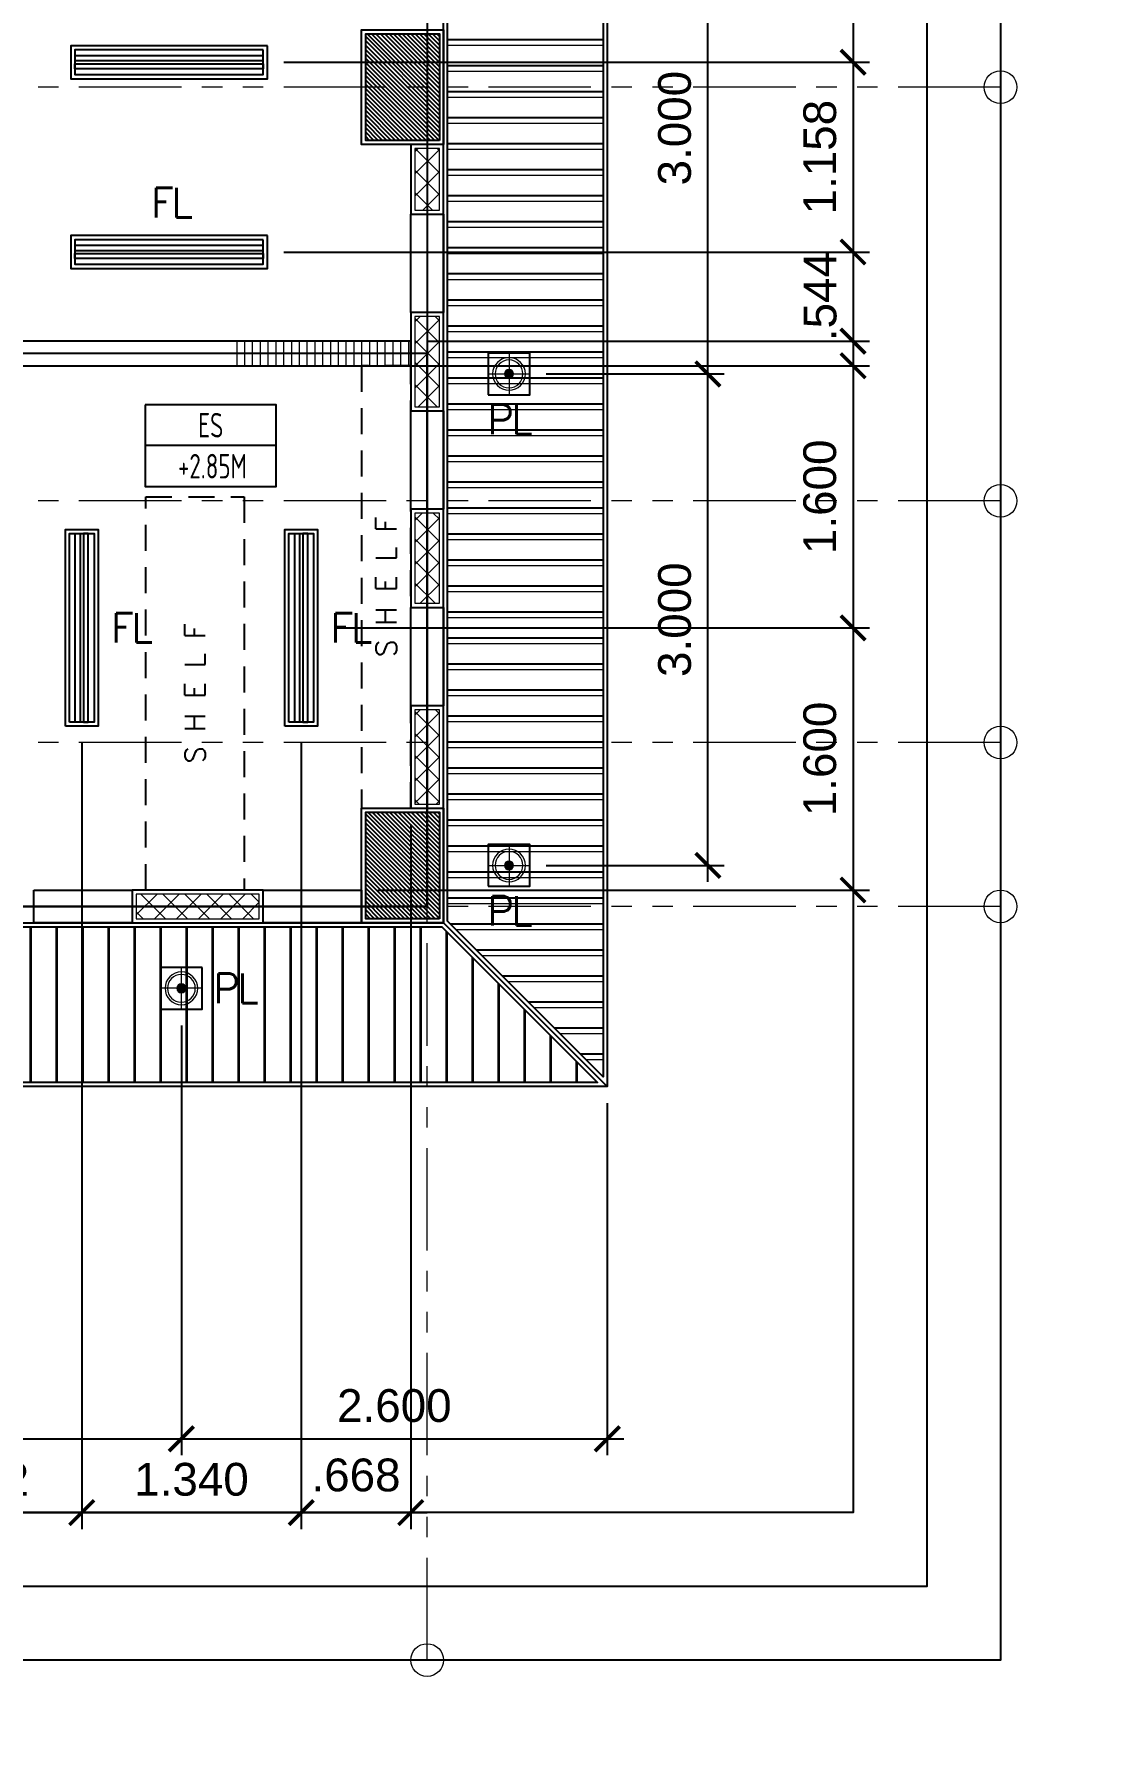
# Model space of a CAD drawing. Header units: metres. Extents: x -12400 to 1, y 0 to 106422.
# Drawn here: x -12139.35 to -12132.93, y 106331.7 to 106342.06 of the extents above; entities that cross this region are included whole.
import ezdxf
from ezdxf.enums import TextEntityAlignment as Align

# ---------------------------------------------------------------- set-up
doc = ezdxf.new("R2010")
doc.units = ezdxf.units.M
doc.header["$PDMODE"] = 35
doc.linetypes.add('HIDDEN2', pattern=[4.762499999999999, 3.175, -1.5875])
doc.linetypes.add('PHANTOM2', pattern=[1.25, 0.625, -0.125, 0.125, -0.125, 0.125, -0.125])
for name, color, linetype, lineweight in [('0.1', 1, 'Continuous', 9), ('A-DIM-100', 8, 'Continuous', 0), ('DIM 001', 251, 'Continuous', 13), ('FURN', 8, 'Continuous', 5), ('HATCH', 250, 'Continuous', 5), ('LAYOUT', 1, 'Continuous', 20), ('LF 001', 51, 'Continuous', 20)]:
    doc.layers.add(name, color=color, linetype=linetype, lineweight=lineweight)
for name, color, linetype in [('C-SCHED', 1, 'Continuous'), ('E_FIX_LIGHT1', 2, 'Continuous'), ('lighting', 1, 'Continuous'), ('stone', 15, 'Continuous'), ('txt', 2, 'Continuous'), ('WALL', 7, 'Continuous')]:
    doc.layers.add(name, color=color, linetype=linetype)
doc.layers.add('GUIDELINES', color=206, linetype='Continuous', plot=False)
doc.styles.add('architxt', font='architxt.shx', dxfattribs={"width": 0.8})
doc.styles.add('DIMTXT-100', font='arial.ttf')
doc.styles.add('swis721', font='swiss.ttf')
doc.styles.add('T.25', font='romans.shx', dxfattribs={"height": 0.2})
doc.dimstyles.new('D-100', dxfattribs={"dimtxt": 0.2, "dimasz": 0.15, "dimexe": 0.1, "dimexo": 0.1, "dimgap": 0.1, "dimtad": 1, "dimdec": 3, "dimzin": 4, "dimdsep": 46, "dimtxsty": 'DIMTXT-100', "dimblk": 'ARCHTICK', "dimcen": 0.2, "dimdle": 0.1, "dimclrd": 8, "dimclre": 8, "dimclrt": 2, "dimadec": 0, "dimazin": 1, "dimtfac": 1, "dimtdec": 3, "dimtofl": 0, "dimtmove": 2, "dimatfit": 3, "dimfxl": 1, "dimarcsym": 0})
doc.dimstyles.new('DIM 200', dxfattribs={"dimtxt": 200, "dimasz": 1, "dimexe": 0, "dimexo": 40, "dimgap": 50, "dimtad": 1, "dimtoh": 1, "dimdec": 0, "dimlfac": 2, "dimtxsty": 'swis721', "dimblk": 'CIR', "dimcen": 0, "dimclrd": 155, "dimclre": 155, "dimclrt": 4, "dimadec": 0, "dimazin": 0, "dimtfac": 1, "dimtdec": 0, "dimtix": 1, "dimtmove": 1, "dimatfit": 3, "dimldrblk": 'CIR', "dimfxl": 0, "dimarcsym": 0})

# ---------------------------------------------------------------- blocks, each defined once
blk = doc.blocks.new('CIR')
at = {"color": 4}
blk.add_circle((0, 0), 50, dxfattribs=at)
blk = doc.blocks.new('A$C1B753C5A')
at = {"layer": 'WALL'}
h = blk.add_hatch(dxfattribs=at)
h.set_pattern_fill('ANSI31', color=250, scale=0.15)
h.set_pattern_definition([(45, (-1494.388102653662, 303.0677240852394), (-0.01325825214724777, 0.01325825214724777), [])])
h.paths.add_polyline_path([(0.4750000000001364, 0.6749999999999545), (0.02500000000009089, 0.6749999999999545), (0.02500000000009095, 0.02499999999997721), (0.4750000000001364, 0.02499999999997721)])
at = {"color": 7}
blk.add_lwpolyline([(0, 0), (0.5000000000002274, 0), (0.5000000000002274, 0.6999999999999318), (0, 0.6999999999999318)], close=True, dxfattribs=at)
at = {"layer": 'stone', "color": 5}
blk.add_lwpolyline([(0.02500000000009095, 0.02499999999997726), (0.4750000000001364, 0.02499999999997726), (0.4750000000001364, 0.6749999999999545), (0.02500000000009095, 0.6749999999999545)], close=True, dxfattribs=at)
blk = doc.blocks.new('COLUMNS2F')
at = {"xscale": -1}
for p in [(-12136.85441529414, 106330.3999565114), (-12136.85441529414, 106325.6499565114)]:
    blk.add_blockref('A$C1B753C5A', p, dxfattribs=at)
blk = doc.blocks.new('*U299')
at = {"layer": 'HATCH'}
h = blk.add_hatch(dxfattribs=at)
h.set_pattern_fill('ANSI37', color=256, scale=0.03, angle=-180)
h.set_pattern_definition([(225, (-0.4625000007007547, 0), (0.06735192090801863, -0.06735192090801868), []), (314.9999999999999, (-0.4625000007007547, 0), (0.06735192090801868, 0.06735192090801861), [])])
h.paths.add_polyline_path([(0.02500000000873115, 0.1749999999883585), (0.02500000000873115, 0.02499999999417923), (0.5999999993047023, 0.02499999999417923), (0.5999999993047023, 0.1749999999883585)])
blk.add_lwpolyline([(0, 0.1999999999825377), (0, 0), (0.6249999992988815, 0), (0.6249999992988815, 0.1999999999825377)], close=True)
blk.add_lwpolyline([(0.02500000000873115, 0.1749999999883585), (0.02500000000873115, 0.02499999999417923), (0.5999999993047023, 0.02499999999417923), (0.5999999993047023, 0.1749999999883585)], close=True, dxfattribs=at)
blk = doc.blocks.new('*U1203')
at = {"layer": 'HATCH'}
h = blk.add_hatch(dxfattribs=at)
h.set_pattern_fill('ANSI31', color=256, scale=0.015, angle=45)
h.set_pattern_definition([(90, (12098.72419102858, -106406.4165946045), (-0.04762500000000001, 0), [])])
h.paths.add_polyline_path([(6.362500000072032, 0.1499999999796273), (6.362500000072032, 0), (7.450000000071668, 0), (7.450000000071668, 0.1499999999796273)])
at = {"color": 3}
blk.add_lwpolyline([(7.450000000071668, 0), (7.450000000071668, 0.1499999999796273), (0, 0.1499999999796273), (0, 0)], close=True, dxfattribs=at)
blk = doc.blocks.new('*U1775')
at = {"layer": 'HATCH'}
h = blk.add_hatch(dxfattribs=at)
h.set_pattern_fill('ANSI37', color=256, scale=0.03, angle=-180)
h.set_pattern_definition([(225, (-0.2874999999911887, 0), (0.06735192090801863, -0.06735192090801868), []), (314.9999999999999, (-0.2874999999911887, 0), (0.06735192090801868, 0.06735192090801861), [])])
h.paths.add_polyline_path([(0.02500000000873115, 0.1749999999883585), (0.02500000000873115, 0.02499999999417923), (0.7750000000142683, 0.02499999999417923), (0.7750000000142683, 0.1749999999883585)])
blk.add_lwpolyline([(0, 0.1999999999825377), (0, 0), (0.8000000000084475, 0), (0.8000000000084475, 0.1999999999825377)], close=True)
blk.add_lwpolyline([(0.02500000000873115, 0.1749999999883585), (0.02500000000873115, 0.02499999999417923), (0.7750000000142683, 0.02499999999417923), (0.7750000000142683, 0.1749999999883585)], close=True, dxfattribs=at)
blk = doc.blocks.new('*U1770')
at = {"layer": 'HATCH'}
h = blk.add_hatch(dxfattribs=at)
h.set_pattern_fill('ANSI37', color=256, scale=0.03, angle=-180)
h.set_pattern_definition([(225, (-0.4875000000051728, 0), (0.06735192090801863, -0.06735192090801868), []), (314.9999999999999, (-0.4875000000051728, 0), (0.06735192090801868, 0.06735192090801861), [])])
h.paths.add_polyline_path([(0.02500000000873115, 0.1749999999883585), (0.02500000000873115, 0.02499999999417923), (0.5750000000002842, 0.02499999999417923), (0.5750000000002842, 0.1749999999883585)])
blk.add_lwpolyline([(0, 0.1999999999825377), (0, 0), (0.5999999999944634, 0), (0.5999999999944634, 0.1999999999825377)], close=True)
blk.add_lwpolyline([(0.02500000000873115, 0.1749999999883585), (0.02500000000873115, 0.02499999999417923), (0.5750000000002842, 0.02499999999417923), (0.5750000000002842, 0.1749999999883585)], close=True, dxfattribs=at)
blk = doc.blocks.new('*U1765')
at = {"layer": 'HATCH'}
h = blk.add_hatch(dxfattribs=at)
h.set_pattern_fill('ANSI37', color=256, scale=0.03, angle=-180)
h.set_pattern_definition([(225, (-0.6624999999845038, 0), (0.06735192090801863, -0.06735192090801868), []), (314.9999999999999, (-0.6624999999845038, 0), (0.06735192090801868, 0.06735192090801861), [])])
h.paths.add_polyline_path([(0.02500000000873115, 0.1749999999883585), (0.02500000000873115, 0.02499999999417923), (0.4000000000209532, 0.02499999999417923), (0.4000000000209532, 0.1749999999883585)])
blk.add_lwpolyline([(0, 0.1999999999825377), (0, 0), (0.4250000000151324, 0), (0.4250000000151324, 0.1999999999825377)], close=True)
blk.add_lwpolyline([(0.02500000000873115, 0.1749999999883585), (0.02500000000873115, 0.02499999999417923), (0.4000000000209532, 0.02499999999417923), (0.4000000000209532, 0.1749999999883585)], close=True, dxfattribs=at)
blk = doc.blocks.new('A$Ce30c4869')
at = {"color": 1}
for points in [[(27.00000000001637, 5.32499999931315), (27.19999999999891, 5.32499999931315), (27.19999999999891, 4.724999999321881), (27.00000000001637, 4.724999999321881)], [(27, 4.124999999330612), (27.20000000002256, 4.124999999330612), (27.20000000002256, 3.524999999310239), (27, 3.524999999310239)], [(26.99999999999818, 2.92499999931897), (27.19999999999891, 2.92499999931897), (27.19999999999891, 2.324999999254942), (26.99999999999818, 2.324999999254942)], [(24.70000000004984, 1.19999999999709), (25.29999999996471, 1.19999999999709), (25.29999999996471, 0.9999999999854481), (24.70000000004984, 0.9999999999854481)], [(26.09999999999127, 1.199999999982538), (26.69999999999891, 1.199999999982538), (26.69999999999891, 1), (26.09999999999127, 1)]]:
    blk.add_lwpolyline(points, close=True, dxfattribs=at)
at = {"layer": 'GUIDELINES'}
for points in [[(1.100000000000364, 19.60000000000582), (10.10000000000036, 19.60000000000582), (10.10000000000036, 18.90000000000873), (18.10000000000036, 18.90000000000873), (18.10000000000036, 19.60000000000582), (27.10000000000036, 19.60000000000582), (27.10000000000036, 1.100000000005821), (18.10000000000036, 1.100000000005821), (18.10000000000036, 2.100000000122236), (10.10000000000036, 2.100000000122236), (10.10000000000036, 1.100000000005821), (1.100000000000364, 1.100000000005821)], [(18.10000000000036, 4.475000000005821), (18.10000000000036, 2.099999999991269), (12.95000000000073, 2.099999999991269), (12.95000000000073, 6.374999999985448), (18.10000000000036, 6.374999999985448), (18.10000000000036, 10.62499999998545), (27.10000000000036, 10.62499999998545), (27.10000000000036, 4.475000000005821)], [(27.10000000000036, 4.475000000005821), (27.10000000000036, 4.475000000005821), (27.10000000000036, 4.475000000005821), (18.09999999994579, 4.475000000005821), (18.10000000000036, 1.099999999991269), (27.10000000002947, 1.099999999991269)]]:
    blk.add_lwpolyline(points, close=True, dxfattribs=at)
for name, p in [('COLUMNS2F', (12164.05441529414, -106324.6499565114)), ('*U1203', (19.54999999994652, 4.399999999994179)), ('*U1775', (25.2999999999829, 1))]:
    blk.add_blockref(name, p)
at = {"rotation": 90}
for name, p in [('*U1765', (27.19999999999891, 5.32499999931315)), ('*U1770', (27.19999999999891, 4.124999999272404)), ('*U1770', (27.20000000002256, 2.924999999260763)), ('*U299', (27.19999999999891, 1.699999999953434))]:
    blk.add_blockref(name, p, dxfattribs=at)
blk = doc.blocks.new('LEDPENDANTLT')
at = {"color": 1}
for points in [[(0, 0.1999999999970896), (1.200000000000728, 0.1999999999970896), (1.200000000000728, 0), (0, 0)], [(0.02499999999417923, 0.1750000000029104), (1.175000000006548, 0.1750000000029104), (1.175000000006548, 0.02499999999417923), (0.02499999999417923, 0.02499999999417923)]]:
    blk.add_lwpolyline(points, close=True, dxfattribs=at)
at = {"color": 2}
for points in [[(1.174999999995634, 0.1100000000005821), (0.02499999999417923, 0.1100000000005821), (0.02499999999417923, 0.1399999999994179), (1.174999999995634, 0.1399999999994179)], [(1.174999999995634, 0.09000000001105946), (0.02499999999417923, 0.09000000001105946), (0.02499999999417923, 0.06000000001222361), (1.174999999995634, 0.06000000001222361)]]:
    blk.add_lwpolyline(points, close=True, dxfattribs=at)
blk = doc.blocks.new('L1')
at = {"layer": 'LF 001', "lineweight": 20, "ltscale": 1500}
h = blk.add_hatch(color=256, dxfattribs=at)
edge = h.paths.add_edge_path()
edge.add_arc((1.13686837721616e-13, -1.13686837721616e-13), 0.0318958546358772, 0, 360)
at = {"layer": 'LF 001', "color": 76, "lineweight": 18, "ltscale": 1500}
for points in [[(1.13686837721616e-13, 0.1499999999997499), (1.13686837721616e-13, -0.1500000000000909)], [(-0.1499999999999773, -1.13686837721616e-13), (0.1500000000000909, -1.13686837721616e-13)]]:
    blk.add_lwpolyline(points, dxfattribs=at)
at = {"layer": 'LF 001', "ltscale": 1500}
blk.add_lwpolyline([(-0.09999999999990905, -1.13686837721616e-13, -1), (0.1000000000000227, -1.13686837721616e-13, -1)], format="xyb", close=True, dxfattribs=at)
at = {"layer": 'LF 001', "lineweight": 20, "ltscale": 1500}
blk.add_circle((1.13686837721616e-13, -1.13686837721616e-13), 0.0318958546358772, dxfattribs=at)
blk = doc.blocks.new('LO')
at = {"layer": 'LAYOUT', "xscale": 1000, "yscale": 1000, "zscale": 1000}
blk.add_blockref('L1', (0, 0), dxfattribs=at)
blk = doc.blocks.new('*U1960')
at = {"layer": 'LF 001', "ltscale": 1500}
blk.add_circle((0, -3.995415109869782e-14), 0.0998520709958535, dxfattribs=at)
at = {"layer": 'lighting', "xscale": 0.0008492979043710491, "yscale": 0.0008492979043710491, "zscale": 0.0008492979043710491}
blk.add_blockref('LO', (0, -3.995415109869782e-14), dxfattribs=at)
blk = doc.blocks.new('A$C1aea4ed3')
h = blk.add_hatch()
h.set_pattern_fill('ANSI31', color=8, scale=0.05, angle=135)
h.set_pattern_definition([(180, (12129.21296792572, -106290.2629166174), (-1.387778780781446e-17, -0.15875), [])])
h.paths.add_polyline_path([(27.22499999999491, 19.68964466091711), (28.17500000000655, 20.63964466092875), (28.17500000000655, 0.06035533903923351), (27.22499999999127, 1.010355339050875)])
h = blk.add_hatch()
h.set_pattern_fill('ANSI31', color=8, scale=0.05, angle=45)
h.set_pattern_definition([(90, (12129.21296792572, -106290.2629166174), (-0.15875, 0), [])])
h.paths.add_polyline_path([(18.02499999999418, 0.9750000000058208), (27.18964466094076, 0.9749999999912689), (28.13964466095422, 0.02499999999417923), (18.02499999999418, 0.02499999999417923)])
at = {"color": 1}
for points in [[(27.20000000000073, 19.69999999999709), (28.20000000000073, 20.69999999999709), (28.20000000000073, 1.455191522836685e-11), (27.19999999999709, 1)], [(27.47260531433494, 4.222605314353132), (27.7273946856476, 4.22260531433858), (27.7273946856476, 4.477394685629406), (27.47260531433494, 4.477394685643958)], [(27.47260531433494, 1.222605314353132), (27.7273946856476, 1.22260531433858), (27.7273946856476, 1.477394685629406), (27.47260531433494, 1.477394685643958)], [(25.72739468565487, 0.727394685629406), (25.47260531434222, 0.7273946856439579), (25.47260531434222, 0.4726053143531317), (25.72739468565487, 0.4726053143385798)]]:
    blk.add_lwpolyline(points, close=True, dxfattribs=at)
at = {"color": 8}
for points in [[(27.22499999999491, 19.68964466093166), (28.17500000000655, 20.6396446609433), (28.17500000000655, 0.06035533905378543), (27.22499999999127, 1.010355339065427)], [(27.22499999999491, 19.68964466091711), (28.17500000000655, 20.63964466092875), (28.17500000000655, 0.06035533903923351), (27.22499999999127, 1.010355339050875)], [(18.02499999999418, 0.9750000000203727), (27.18964466094076, 0.9750000000058208), (28.13964466095422, 0.02500000000873115), (18.02499999999418, 0.02500000000873115)], [(18.02499999999418, 0.9750000000058208), (27.18964466094076, 0.9749999999912689), (28.13964466095422, 0.02499999999417923), (18.02499999999418, 0.02499999999417923)]]:
    blk.add_lwpolyline(points, close=True, dxfattribs=at)
at = {"color": 1, "linetype": 'HIDDEN2', "ltscale": 0.05}
for points in [[(27, 4.400000000023283), (26.69999999999891, 4.400000000023283), (26.69999999999891, 1.700000000011642), (27, 1.700000000011642)], [(25.38374999996631, 3.600000000005821), (25.98374999996668, 3.600000000005821), (25.98374999996668, 1.19999999999709), (25.38374999996631, 1.19999999999709)]]:
    blk.add_lwpolyline(points, close=True, dxfattribs=at)
at = {"color": 1}
blk.add_lwpolyline([(18, 1), (27.19999999999709, 0.9999999999854481), (28.20000000000073, 0), (18, 0), (18, 1)], dxfattribs=at)
at = {"xscale": -1}
for p in [(26.12500000000364, 6.152000000001863), (26.12500000000364, 4.994000000006054)]:
    blk.add_blockref('LEDPENDANTLT', p, dxfattribs=at)
at = {"rotation": 90}
for p in [(25.09187499998188, 2.200000000040745), (26.43187499999294, 2.200000000040745)]:
    blk.add_blockref('LEDPENDANTLT', p, dxfattribs=at)
at = {"layer": 'E_FIX_LIGHT1'}
for p, xscale, rotation in [((27.59999999999127, 4.349999999991269), -1.000000000000003, 90), ((27.59999999999127, 1.349999999991269), -1.000000000000003, 90), ((25.59999999999854, 0.5999999999912689), -1, 270)]:
    blk.add_blockref('*U1960', p, dxfattribs=dict(at, xscale=xscale, rotation=rotation))
at = {"layer": '0.1', "color": 2, "char_height": 0.125, "attachment_point": 5, "rotation": 89.99999999999993, "style": 'T.25'}
for insert in [(26.8497144052144, 3.050000000017462), (25.68346440517962, 2.400000000008731)]:
    blk.add_mtext_dynamic_manual_height_columns('{\\C3;S H E L F}', width=1.286489697929028, gutter_width=1, heights=[0], dxfattribs=dict(at, insert=insert))
at = {"layer": 'txt', "color": 6, "linetype": 'Continuous', "char_height": 0.18, "attachment_point": 5, "style": 'T.25'}
for s, insert in [('{\\T0.9;FL}', (25.53629394048403, 5.395632218031096)), ('{\\T0.9;PL}', (27.59999999999127, 4.072605314344401)), ('{\\T0.9;FL}', (25.29187499998261, 2.800000000032014)), ('{\\T0.9;FL}', (26.63187499999367, 2.800000000032014)), ('{\\T0.9;PL}', (27.59999999999127, 1.072605314344401)), ('{\\T0.9;PL}', (25.9273946856556, 0.5999999999767169))]:
    blk.add_mtext_dynamic_manual_height_columns(s, width=0.6453045245441018, gutter_width=0.001, heights=[0], dxfattribs=dict(at, insert=insert))
blk = doc.blocks.new('_ArchTick')
at = {"color": 0, "linetype": 'ByBlock', "const_width": 0.15}
blk.add_lwpolyline([(-0.5, -0.5), (0.5, 0.5)], dxfattribs=at)
blk = doc.blocks.new('*D1273')
at = {"layer": 'DEFPOINTS', "color": 0, "transparency": 16777216}
for p in [(-12137.92941563763, 106343.0465394433), (-12137.92941563763, 106341.8885394433), (-12134.35441563765, 106341.8885394433)]:
    blk.add_point(p, dxfattribs=at)
at = {"layer": 'DIM 001', "color": 8, "lineweight": -2, "transparency": 16777216}
for p, q in [((-12134.35441563765, 106343.1465394433), (-12134.35441563765, 106341.7885394433)), ((-12137.82941563763, 106343.0465394433), (-12134.25441563765, 106343.0465394433)), ((-12137.82941563763, 106341.8885394433), (-12134.25441563765, 106341.8885394433))]:
    blk.add_line(p, q, dxfattribs=at)
at = {"layer": 'DIM 001', "color": 8, "lineweight": -2, "transparency": 16777216, "xscale": 0.15, "yscale": 0.15, "zscale": 0.15}
for p, rotation in [((-12134.35441563765, 106343.0465394433), 90), ((-12134.35441563765, 106341.8885394433), 270)]:
    blk.add_blockref('_ArchTick', p, dxfattribs=dict(at, rotation=rotation))
at = {"layer": 'DIM 001', "color": 2, "transparency": 16777216, "insert": (-12134.55653023517, 106342.4675394432), "char_height": 0.2, "attachment_point": 5, "rotation": 90, "style": 'DIMTXT-100'}
blk.add_mtext('1.158', dxfattribs=at)
blk = doc.blocks.new('*D1274')
at = {"layer": 'DEFPOINTS', "color": 0, "transparency": 16777216}
for p in [(-12137.92941563763, 106341.8885394433), (-12137.92941563763, 106340.7305394433), (-12134.35441563765, 106340.7305394433)]:
    blk.add_point(p, dxfattribs=at)
at = {"layer": 'DIM 001', "color": 8, "lineweight": -2, "transparency": 16777216}
for p, q in [((-12134.35441563765, 106341.9885394433), (-12134.35441563765, 106340.6305394433)), ((-12137.82941563763, 106341.8885394433), (-12134.25441563765, 106341.8885394433)), ((-12137.82941563763, 106340.7305394433), (-12134.25441563765, 106340.7305394433))]:
    blk.add_line(p, q, dxfattribs=at)
at = {"layer": 'DIM 001', "color": 8, "lineweight": -2, "transparency": 16777216, "xscale": 0.15, "yscale": 0.15, "zscale": 0.15}
for p, rotation in [((-12134.35441563765, 106341.8885394433), 90), ((-12134.35441563765, 106340.7305394433), 270)]:
    blk.add_blockref('_ArchTick', p, dxfattribs=dict(at, rotation=rotation))
at = {"layer": 'DIM 001', "color": 2, "transparency": 16777216, "insert": (-12134.55653023516, 106341.3095394432), "char_height": 0.2, "attachment_point": 5, "rotation": 90, "style": 'DIMTXT-100'}
blk.add_mtext('1.158', dxfattribs=at)
blk = doc.blocks.new('*D1275')
at = {"layer": 'DEFPOINTS', "color": 0, "transparency": 16777216}
for p in [(-12137.92941563763, 106340.7305394433), (-12137.05441563762, 106340.1865394432), (-12134.35441563766, 106340.1865394432)]:
    blk.add_point(p, dxfattribs=at)
at = {"layer": 'DIM 001', "color": 8, "lineweight": -2, "transparency": 16777216}
for p, q in [((-12134.35441563766, 106340.8305394433), (-12134.35441563766, 106340.0865394432)), ((-12137.82941563763, 106340.7305394433), (-12134.25441563766, 106340.7305394433)), ((-12136.95441563762, 106340.1865394432), (-12134.25441563766, 106340.1865394432))]:
    blk.add_line(p, q, dxfattribs=at)
at = {"layer": 'DIM 001', "color": 8, "lineweight": -2, "transparency": 16777216, "xscale": 0.15, "yscale": 0.15, "zscale": 0.15}
for p, rotation in [((-12134.35441563766, 106340.7305394433), 90), ((-12134.35441563766, 106340.1865394432), 270)]:
    blk.add_blockref('_ArchTick', p, dxfattribs=dict(at, rotation=rotation))
at = {"layer": 'DIM 001', "color": 2, "transparency": 16777216, "insert": (-12134.55441563763, 106340.4585394432), "char_height": 0.2, "attachment_point": 5, "rotation": 90, "style": 'DIMTXT-100'}
blk.add_mtext('.544', dxfattribs=at)
blk = doc.blocks.new('*D1289')
at = {"layer": 'DEFPOINTS', "color": 0, "transparency": 16777216}
for p in [(-12137.35441563764, 106340.0365394433), (-12137.62254063765, 106338.4365394433), (-12134.35441563766, 106338.4365394433)]:
    blk.add_point(p, dxfattribs=at)
at = {"layer": 'DIM 001', "color": 8, "lineweight": -2, "transparency": 16777216}
for p, q in [((-12134.35441563766, 106340.1365394433), (-12134.35441563766, 106338.3365394433)), ((-12137.25441563764, 106340.0365394433), (-12134.25441563766, 106340.0365394433)), ((-12137.52254063764, 106338.4365394433), (-12134.25441563766, 106338.4365394433))]:
    blk.add_line(p, q, dxfattribs=at)
at = {"layer": 'DIM 001', "color": 8, "lineweight": -2, "transparency": 16777216, "xscale": 0.15, "yscale": 0.15, "zscale": 0.15}
for p, rotation in [((-12134.35441563766, 106340.0365394433), 90), ((-12134.35441563766, 106338.4365394433), 270)]:
    blk.add_blockref('_ArchTick', p, dxfattribs=dict(at, rotation=rotation))
at = {"layer": 'DIM 001', "color": 2, "transparency": 16777216, "insert": (-12134.55653023517, 106339.2365394433), "char_height": 0.2, "attachment_point": 5, "rotation": 90, "style": 'DIMTXT-100'}
blk.add_mtext('1.600', dxfattribs=at)
blk = doc.blocks.new('*D1290')
at = {"layer": 'DEFPOINTS', "color": 0, "transparency": 16777216}
for p in [(-12137.62254063765, 106338.4365394433), (-12137.35441563764, 106336.8365394432), (-12134.35441563767, 106336.8365394432)]:
    blk.add_point(p, dxfattribs=at)
at = {"layer": 'DIM 001', "color": 8, "lineweight": -2, "transparency": 16777216}
for p, q in [((-12134.35441563767, 106338.5365394433), (-12134.35441563767, 106336.7365394432)), ((-12137.52254063764, 106338.4365394433), (-12134.25441563767, 106338.4365394433)), ((-12137.25441563764, 106336.8365394432), (-12134.25441563767, 106336.8365394432))]:
    blk.add_line(p, q, dxfattribs=at)
at = {"layer": 'DIM 001', "color": 8, "lineweight": -2, "transparency": 16777216, "xscale": 0.15, "yscale": 0.15, "zscale": 0.15}
for p, rotation in [((-12134.35441563767, 106338.4365394433), 90), ((-12134.35441563767, 106336.8365394432), 270)]:
    blk.add_blockref('_ArchTick', p, dxfattribs=dict(at, rotation=rotation))
at = {"layer": 'DIM 001', "color": 2, "transparency": 16777216, "insert": (-12134.55653023518, 106337.6365394432), "char_height": 0.2, "attachment_point": 5, "rotation": 90, "style": 'DIMTXT-100'}
blk.add_mtext('1.600', dxfattribs=at)
blk = doc.blocks.new('*D1295')
at = {"layer": 'DEFPOINTS', "color": 0, "transparency": 16777216}
for p in [(-12140.40441563764, 106337.8365394432), (-12139.06254063765, 106337.8365394432), (-12139.06254063765, 106333.0365394432)]:
    blk.add_point(p, dxfattribs=at)
at = {"layer": 'DIM 001', "color": 8, "lineweight": -2, "transparency": 16777216}
for p, q in [((-12140.40441563764, 106337.7365394432), (-12140.40441563764, 106332.9365394432)), ((-12139.06254063765, 106337.7365394432), (-12139.06254063765, 106332.9365394432)), ((-12140.50441563764, 106333.0365394432), (-12138.96254063765, 106333.0365394432))]:
    blk.add_line(p, q, dxfattribs=at)
at = {"layer": 'DIM 001', "color": 8, "lineweight": -2, "transparency": 16777216, "xscale": 0.15, "yscale": 0.15, "zscale": 0.15, "rotation": 180}
blk.add_blockref('_ArchTick', (-12140.40441563764, 106333.0365394432), dxfattribs=at)
at = {"layer": 'DIM 001', "color": 8, "lineweight": -2, "transparency": 16777216, "xscale": 0.15, "yscale": 0.15, "zscale": 0.15}
blk.add_blockref('_ArchTick', (-12139.06254063765, 106333.0365394432), dxfattribs=at)
at = {"layer": 'DIM 001', "color": 2, "transparency": 16777216, "insert": (-12139.73347813764, 106333.2387222536), "char_height": 0.2, "attachment_point": 5, "style": 'DIMTXT-100'}
blk.add_mtext('1.342', dxfattribs=at)
blk = doc.blocks.new('*D1296')
at = {"layer": 'DEFPOINTS', "color": 0, "transparency": 16777216}
for p in [(-12139.06254063765, 106337.8365394432), (-12137.72254063764, 106337.8365394432), (-12137.72254063764, 106333.0365394432)]:
    blk.add_point(p, dxfattribs=at)
at = {"layer": 'DIM 001', "color": 8, "lineweight": -2, "transparency": 16777216}
for p, q in [((-12139.06254063765, 106337.7365394432), (-12139.06254063765, 106332.9365394432)), ((-12137.72254063764, 106337.7365394432), (-12137.72254063764, 106332.9365394432)), ((-12139.16254063765, 106333.0365394432), (-12137.62254063764, 106333.0365394432))]:
    blk.add_line(p, q, dxfattribs=at)
at = {"layer": 'DIM 001', "color": 8, "lineweight": -2, "transparency": 16777216, "xscale": 0.15, "yscale": 0.15, "zscale": 0.15, "rotation": 180}
blk.add_blockref('_ArchTick', (-12139.06254063765, 106333.0365394432), dxfattribs=at)
at = {"layer": 'DIM 001', "color": 8, "lineweight": -2, "transparency": 16777216, "xscale": 0.15, "yscale": 0.15, "zscale": 0.15}
blk.add_blockref('_ArchTick', (-12137.72254063764, 106333.0365394432), dxfattribs=at)
at = {"layer": 'DIM 001', "color": 2, "transparency": 16777216, "insert": (-12138.39254063765, 106333.2387222536), "char_height": 0.2, "attachment_point": 5, "style": 'DIMTXT-100'}
blk.add_mtext('1.340', dxfattribs=at)
blk = doc.blocks.new('*D1297')
at = {"layer": 'DEFPOINTS', "color": 0, "transparency": 16777216}
for p in [(-12137.72254063764, 106337.8365394432), (-12137.05441563763, 106337.3365394432), (-12137.05441563763, 106333.0365394432)]:
    blk.add_point(p, dxfattribs=at)
at = {"layer": 'DIM 001', "color": 8, "lineweight": -2, "transparency": 16777216}
for p, q in [((-12137.72254063764, 106337.7365394432), (-12137.72254063764, 106332.9365394432)), ((-12137.05441563763, 106337.2365394432), (-12137.05441563763, 106332.9365394432)), ((-12137.82254063764, 106333.0365394432), (-12136.95441563763, 106333.0365394432))]:
    blk.add_line(p, q, dxfattribs=at)
at = {"layer": 'DIM 001', "color": 8, "lineweight": -2, "transparency": 16777216, "xscale": 0.15, "yscale": 0.15, "zscale": 0.15, "rotation": 180}
blk.add_blockref('_ArchTick', (-12137.72254063764, 106333.0365394432), dxfattribs=at)
at = {"layer": 'DIM 001', "color": 8, "lineweight": -2, "transparency": 16777216, "xscale": 0.15, "yscale": 0.15, "zscale": 0.15}
blk.add_blockref('_ArchTick', (-12137.05441563763, 106333.0365394432), dxfattribs=at)
at = {"layer": 'DIM 001', "color": 2, "transparency": 16777216, "insert": (-12137.38847813765, 106333.2650725647), "char_height": 0.2, "attachment_point": 5, "style": 'DIMTXT-100'}
blk.add_mtext('.668', dxfattribs=at)
blk = doc.blocks.new('*D1343')
at = {"layer": 'DEFPOINTS', "color": 0, "transparency": 16777216}
for p in [(-12141.45441563764, 106336.1091447575), (-12138.45441563764, 106336.1091447575), (-12138.45441563764, 106333.4865394432)]:
    blk.add_point(p, dxfattribs=at)
at = {"layer": 'DIM 001', "color": 8, "lineweight": -2, "transparency": 16777216}
for p, q in [((-12141.45441563764, 106336.0091447575), (-12141.45441563764, 106333.3865394432)), ((-12138.45441563764, 106336.0091447575), (-12138.45441563764, 106333.3865394432)), ((-12141.55441563764, 106333.4865394432), (-12138.35441563764, 106333.4865394432))]:
    blk.add_line(p, q, dxfattribs=at)
at = {"layer": 'DIM 001', "color": 8, "lineweight": -2, "transparency": 16777216, "xscale": 0.15, "yscale": 0.15, "zscale": 0.15, "rotation": 180}
blk.add_blockref('_ArchTick', (-12141.45441563764, 106333.4865394432), dxfattribs=at)
at = {"layer": 'DIM 001', "color": 8, "lineweight": -2, "transparency": 16777216, "xscale": 0.15, "yscale": 0.15, "zscale": 0.15}
blk.add_blockref('_ArchTick', (-12138.45441563764, 106333.4865394432), dxfattribs=at)
at = {"layer": 'DIM 001', "color": 2, "transparency": 16777216, "insert": (-12139.95441563764, 106333.6887222536), "char_height": 0.2, "attachment_point": 5, "style": 'DIMTXT-100'}
blk.add_mtext('3.000', dxfattribs=at)
blk = doc.blocks.new('*D1344')
at = {"layer": 'DEFPOINTS', "color": 0, "transparency": 16777216}
for p in [(-12138.45441563764, 106336.1091447575), (-12135.85441563763, 106335.6365394432), (-12135.85441563763, 106333.4865394432)]:
    blk.add_point(p, dxfattribs=at)
at = {"layer": 'DIM 001', "color": 8, "lineweight": -2, "transparency": 16777216}
for p, q in [((-12138.45441563764, 106336.0091447575), (-12138.45441563764, 106333.3865394432)), ((-12135.85441563763, 106335.5365394432), (-12135.85441563763, 106333.3865394432)), ((-12138.55441563764, 106333.4865394432), (-12135.75441563763, 106333.4865394432))]:
    blk.add_line(p, q, dxfattribs=at)
at = {"layer": 'DIM 001', "color": 8, "lineweight": -2, "transparency": 16777216, "xscale": 0.15, "yscale": 0.15, "zscale": 0.15, "rotation": 180}
blk.add_blockref('_ArchTick', (-12138.45441563764, 106333.4865394432), dxfattribs=at)
at = {"layer": 'DIM 001', "color": 8, "lineweight": -2, "transparency": 16777216, "xscale": 0.15, "yscale": 0.15, "zscale": 0.15}
blk.add_blockref('_ArchTick', (-12135.85441563763, 106333.4865394432), dxfattribs=at)
at = {"layer": 'DIM 001', "color": 2, "transparency": 16777216, "insert": (-12137.15441563763, 106333.6886540408), "char_height": 0.2, "attachment_point": 5, "style": 'DIMTXT-100'}
blk.add_mtext('2.600', dxfattribs=at)
blk = doc.blocks.new('*D1345')
at = {"layer": 'DEFPOINTS', "color": 0, "transparency": 16777216}
for p in [(-12136.32702095199, 106339.9865394433), (-12135.24071829484, 106339.9865394433), (-12136.32702095199, 106336.9865394433)]:
    blk.add_point(p, dxfattribs=at)
at = {"layer": 'DIM 001', "color": 8, "lineweight": -2, "transparency": 16777216}
for p, q in [((-12135.24071829484, 106336.8865394433), (-12135.24071829484, 106340.0865394433)), ((-12136.22702095199, 106339.9865394433), (-12135.14071829484, 106339.9865394433)), ((-12136.22702095199, 106336.9865394433), (-12135.14071829484, 106336.9865394433))]:
    blk.add_line(p, q, dxfattribs=at)
at = {"layer": 'DIM 001', "color": 8, "lineweight": -2, "transparency": 16777216, "xscale": 0.15, "yscale": 0.15, "zscale": 0.15}
for p, rotation in [((-12135.24071829484, 106339.9865394433), 90), ((-12135.24071829484, 106336.9865394433), 270)]:
    blk.add_blockref('_ArchTick', p, dxfattribs=dict(at, rotation=rotation))
at = {"layer": 'DIM 001', "color": 2, "transparency": 16777216, "insert": (-12135.44290110517, 106338.4865394432), "char_height": 0.2, "attachment_point": 5, "rotation": 90, "style": 'DIMTXT-100'}
blk.add_mtext('3.000', dxfattribs=at)
blk = doc.blocks.new('*D1346')
at = {"layer": 'DEFPOINTS', "color": 0, "transparency": 16777216}
for p in [(-12136.32702095199, 106342.9865394433), (-12135.24071829484, 106342.9865394433), (-12136.32702095199, 106339.9865394433)]:
    blk.add_point(p, dxfattribs=at)
at = {"layer": 'DIM 001', "color": 8, "lineweight": -2, "transparency": 16777216}
for p, q in [((-12135.24071829484, 106339.8865394433), (-12135.24071829484, 106343.0865394433)), ((-12136.22702095199, 106342.9865394433), (-12135.14071829484, 106342.9865394433)), ((-12136.22702095199, 106339.9865394433), (-12135.14071829484, 106339.9865394433))]:
    blk.add_line(p, q, dxfattribs=at)
at = {"layer": 'DIM 001', "color": 8, "lineweight": -2, "transparency": 16777216, "xscale": 0.15, "yscale": 0.15, "zscale": 0.15}
for p, rotation in [((-12135.24071829484, 106342.9865394433), 90), ((-12135.24071829484, 106339.9865394433), 270)]:
    blk.add_blockref('_ArchTick', p, dxfattribs=dict(at, rotation=rotation))
at = {"layer": 'DIM 001', "color": 2, "transparency": 16777216, "insert": (-12135.44290110518, 106341.4865394432), "char_height": 0.2, "attachment_point": 5, "rotation": 90, "style": 'DIMTXT-100'}
blk.add_mtext('3.000', dxfattribs=at)
blk = doc.blocks.new('*D1524')
at = {"layer": 'DEFPOINTS', "color": 0, "transparency": 16777216}
for p in [(-12298.64187663414, 106345.9544916112), (-12298.64187663414, 106345.9544916112), (0.5999999999949068, 0.07500000001164153)]:
    blk.add_point(p, dxfattribs=at)
at = {"layer": 'DIM 001', "color": 8, "lineweight": -2, "transparency": 16777216}
for p, q in [((0.5999999999949068, 0.1750000000116415), (0.6000000000014186, 106346.0544916112)), ((0.7000000000014186, 106345.9544916112), (-12298.74187663415, 106345.9544916112))]:
    blk.add_line(p, q, dxfattribs=at)
at = {"layer": 'DIM 001', "color": 8, "lineweight": -2, "transparency": 16777216, "xscale": 0.15, "yscale": 0.15, "zscale": 0.15, "rotation": 180}
blk.add_blockref('_ArchTick', (-12298.64187663414, 106345.9544916112), dxfattribs=at)
at = {"layer": 'DIM 001', "color": 8, "lineweight": -2, "transparency": 16777216, "xscale": 0.15, "yscale": 0.15, "zscale": 0.15}
blk.add_blockref('_ArchTick', (0.6000000000014186, 106345.9544916112), dxfattribs=at)
at = {"layer": 'DIM 001', "color": 2, "transparency": 16777216, "insert": (-6149.020938317071, 106346.1566062088), "char_height": 0.2, "attachment_point": 5, "style": 'DIMTXT-100'}
blk.add_mtext('12299.242', dxfattribs=at)
blk = doc.blocks.new('GRID1')
at = {"color": 6, "linetype": 'PHANTOM2'}
for points in [[(-12134.25441529414, 106384.7702236537), (-12134.25441529414, 106412.5702236537)], [(-12130.75441529413, 106394.3702236537), (-12163.75441529414, 106394.3702236537)], [(-12130.75441529413, 106391.8452236537), (-12163.75441529414, 106391.8452236537)], [(-12130.7544152941, 106390.3702236538), (-12163.75441529411, 106390.3702236538)], [(-12130.75441529413, 106389.3702236537), (-12163.75441529414, 106389.3702236537)]]:
    blk.add_leader(points, dimstyle='DIM 200', override={"dimasz": 0.002, "dimgap": 60, "dimtad": 0}, dxfattribs=at)

msp = doc.modelspace()

# ---------------------------------------------------------------- hatches: boundary and pattern name
at = {"layer": 'HATCH'}
h = msp.add_hatch(dxfattribs=at)
h.set_pattern_fill('ANSI31', color=8, scale=0.05, angle=135)
h.set_pattern_definition([(180, (-34.84144771191859, 45.37362282576214), (-1.387778780781446e-17, -0.15875), [])])
h.paths.add_polyline_path([(-12136.82941563764, 106355.3261841041), (-12135.87941563763, 106356.2761841041), (-12135.87941563763, 106335.6968947822), (-12136.82941563764, 106336.6468947823)])
h = msp.add_hatch(dxfattribs=at)
h.set_pattern_fill('ANSI31', color=8, scale=0.05, angle=45)
h.set_pattern_definition([(90, (-34.84144771191859, 45.37362282576214), (-0.15875, 0), [])])
h.paths.add_polyline_path([(-12146.02941563764, 106336.6115394432), (-12136.86477097669, 106336.6115394432), (-12135.91477097668, 106335.6615394432), (-12146.02941563764, 106335.6615394432)])

# ---------------------------------------------------------------- linework, layer by layer
at = {"color": 1}
for points in [[(-12136.85441563763, 106355.3365394432), (-12135.85441563763, 106356.3365394432), (-12135.85441563763, 106335.6365394432), (-12136.85441563764, 106336.6365394432)], [(-12136.5818103233, 106339.8591447576), (-12136.32702095199, 106339.8591447575), (-12136.32702095199, 106340.1139341288), (-12136.5818103233, 106340.1139341289)], [(-12136.5818103233, 106336.8591447576), (-12136.32702095199, 106336.8591447575), (-12136.32702095199, 106337.1139341288), (-12136.5818103233, 106337.1139341289)], [(-12138.32702095198, 106336.3639341288), (-12138.58181032329, 106336.3639341289), (-12138.58181032329, 106336.1091447576), (-12138.32702095198, 106336.1091447575)]]:
    msp.add_lwpolyline(points, close=True, dxfattribs=at)
at = {"color": 8}
for points in [[(-12136.82941563764, 106355.3261841041), (-12135.87941563763, 106356.2761841042), (-12135.87941563763, 106335.6968947823), (-12136.82941563764, 106336.6468947823)], [(-12136.82941563764, 106355.3261841041), (-12135.87941563763, 106356.2761841041), (-12135.87941563763, 106335.6968947822), (-12136.82941563764, 106336.6468947823)], [(-12146.02941563764, 106336.6115394432), (-12136.86477097669, 106336.6115394432), (-12135.91477097668, 106335.6615394432), (-12146.02941563764, 106335.6615394432)], [(-12146.02941563764, 106336.6115394432), (-12136.86477097669, 106336.6115394432), (-12135.91477097668, 106335.6615394432), (-12146.02941563764, 106335.6615394432)]]:
    msp.add_lwpolyline(points, close=True, dxfattribs=at)
at = {"color": 1, "linetype": 'HIDDEN2', "ltscale": 0.05}
msp.add_lwpolyline([(-12137.05441563763, 106340.0365394432), (-12137.35441563764, 106340.0365394432), (-12137.35441563764, 106337.3365394432), (-12137.05441563763, 106337.3365394432)], close=True, dxfattribs=at)
at = {"color": 1}
msp.add_lwpolyline([(-12146.05441563763, 106336.6365394432), (-12136.85441563764, 106336.6365394432), (-12135.85441563763, 106335.6365394432), (-12146.05441563763, 106335.6365394432), (-12146.05441563763, 106336.6365394432)], dxfattribs=at)
at = {"layer": 'C-SCHED'}
msp.add_line((-12137.87534763091, 106339.5487215284), (-12138.67534763091, 106339.5487215284), dxfattribs=at)
msp.add_lwpolyline([(-12138.67534763091, 106339.7987215284), (-12138.67534763091, 106339.2987215284), (-12137.87534763091, 106339.2987215284), (-12137.87534763091, 106339.7987215284)], close=True, dxfattribs=at)
at = {"layer": 'GUIDELINES'}
for points in [[(-12166.45441529414, 106359.9365394432), (-12133.45441529413, 106359.9365394432), (-12133.45441529413, 106332.1365394432), (-12166.45441529414, 106332.1365394432)], [(-12166.00441529414, 106359.4865394432), (-12133.90441529414, 106359.4865394432), (-12133.90441529414, 106332.5865394432), (-12166.00441529414, 106332.5865394432)], [(-12165.55441529414, 106359.0365394432), (-12134.35441529414, 106359.0365394432), (-12134.35441529414, 106333.0365394432), (-12165.55441529414, 106333.0365394432)]]:
    msp.add_lwpolyline(points, close=True, dxfattribs=at)

# ---------------------------------------------------------------- block references
at = {"color": 1}
msp.add_blockref('A$Ce30c4869', (-12164.05441563763, 106335.6365394432), dxfattribs=at)
msp.add_blockref('A$C1aea4ed3', (-12164.05441563763, 106335.6365394432))
at = {"layer": 'A-DIM-100'}
msp.add_blockref('GRID1', (-2.700000000000728, -52.63368421052292), dxfattribs=at)
at = {"layer": 'E_FIX_LIGHT1', "xscale": -1}
for p, rotation in [((-12136.45441563764, 106339.9865394432), 90), ((-12136.45441563764, 106336.9865394432), 90), ((-12138.45441563764, 106336.2365394432), 270)]:
    msp.add_blockref('*U1960', p, dxfattribs=dict(at, rotation=rotation))
at = {"layer": 'FURN', "xscale": -1}
for p in [(-12137.92941563763, 106341.7885394432), (-12137.92941563763, 106340.6305394432)]:
    msp.add_blockref('LEDPENDANTLT', p, dxfattribs=at)

# ---------------------------------------------------------------- texts
at = {"layer": '0.1', "color": 2, "insert": (-12137.20470123242, 106338.6865394432), "char_height": 0.125, "attachment_point": 5, "rotation": 89.99999999999993, "style": 'T.25'}
msp.add_mtext_dynamic_manual_height_columns('{\\C3;S H E L F}', width=1.286489697929028, gutter_width=1, heights=[0], dxfattribs=at)
at = {"layer": 'C-SCHED', "color": 2, "style": 'architxt', "width": 0.8}
msp.add_text('ES', height=0.15, dxfattribs=at).set_placement((-12138.27534763091, 106339.598362788), align=Align.CENTER)
msp.add_attdef('+2.85M', text='-', height=0.15, dxfattribs=at).set_placement((-12138.26490853347, 106339.348362788), align=Align.CENTER)

# ---------------------------------------------------------------- dimensions: what is measured, and where the dimension line sits
at = {"layer": 'DIM 001'}
for base, p1, p2, picture, middle in [((-12298.64187663414, 106345.9544916112), (0.5999999999949068, 0.07500000001164153), (-12298.64187663414, 106345.9544916112), '*D1524', (-6149.020938317071, 106346.1566062088)), ((-12139.06254063765, 106333.0365394432), (-12140.40441563764, 106337.8365394432), (-12139.06254063765, 106337.8365394432), '*D1295', (-12139.73347813764, 106333.2387222536)), ((-12137.72254063764, 106333.0365394432), (-12139.06254063765, 106337.8365394432), (-12137.72254063764, 106337.8365394432), '*D1296', (-12138.39254063765, 106333.2387222536)), ((-12138.45441563764, 106333.4865394432), (-12141.45441563764, 106336.1091447575), (-12138.45441563764, 106336.1091447575), '*D1343', (-12139.95441563764, 106333.6887222536)), ((-12135.85441563763, 106333.4865394432), (-12138.45441563764, 106336.1091447575), (-12135.85441563763, 106335.6365394432), '*D1344', (-12137.15441563763, 106333.6886540408))]:
    dim = msp.add_linear_dim(base=base, p1=p1, p2=p2, dimstyle='D-100', dxfattribs=at)
    dim.commit()
    dim.dimension.update_dxf_attribs({"geometry": picture, "text_midpoint": middle})
for base, p1, p2, picture, middle in [((-12134.35441563765, 106341.8885394433), (-12137.92941563763, 106343.0465394432), (-12137.92941563763, 106341.8885394432), '*D1273', (-12134.55653023517, 106342.4675394432)), ((-12135.24071829484, 106342.9865394433), (-12136.32702095199, 106339.9865394432), (-12136.32702095199, 106342.9865394432), '*D1346', (-12135.44290110518, 106341.4865394432)), ((-12134.35441563765, 106340.7305394433), (-12137.92941563763, 106341.8885394432), (-12137.92941563763, 106340.7305394432), '*D1274', (-12134.55653023516, 106341.3095394432)), ((-12134.35441563766, 106338.4365394433), (-12137.35441563764, 106340.0365394432), (-12137.62254063764, 106338.4365394432), '*D1289', (-12134.55653023517, 106339.2365394433)), ((-12135.24071829484, 106339.9865394433), (-12136.32702095199, 106336.9865394432), (-12136.32702095199, 106339.9865394432), '*D1345', (-12135.44290110517, 106338.4865394432)), ((-12134.35441563767, 106336.8365394432), (-12137.62254063764, 106338.4365394432), (-12137.35441563764, 106336.8365394432), '*D1290', (-12134.55653023518, 106337.6365394432))]:
    dim = msp.add_linear_dim(base=base, p1=p1, p2=p2, angle=90, dimstyle='D-100', dxfattribs=at)
    dim.commit()
    dim.dimension.update_dxf_attribs({"geometry": picture, "text_midpoint": middle})
dim = msp.add_linear_dim(base=(-12134.35441563766, 106340.1865394432), p1=(-12137.92941563763, 106340.7305394432), p2=(-12137.05441563762, 106340.1865394432), angle=90, dimstyle='D-100', dxfattribs=at)
dim.commit()
dim.dimension.update_dxf_attribs({"geometry": '*D1275', "text_midpoint": (-12134.55441563763, 106340.4585394432), "dimtype": 160})
dim = msp.add_linear_dim(base=(-12137.05441563763, 106333.0365394432), p1=(-12137.72254063764, 106337.8365394432), p2=(-12137.05441563763, 106337.3365394432), dimstyle='D-100', dxfattribs=at)
dim.commit()
dim.dimension.update_dxf_attribs({"geometry": '*D1297', "text_midpoint": (-12137.38847813765, 106333.2650725647), "dimtype": 160})

doc.saveas('drawing.dxf')
